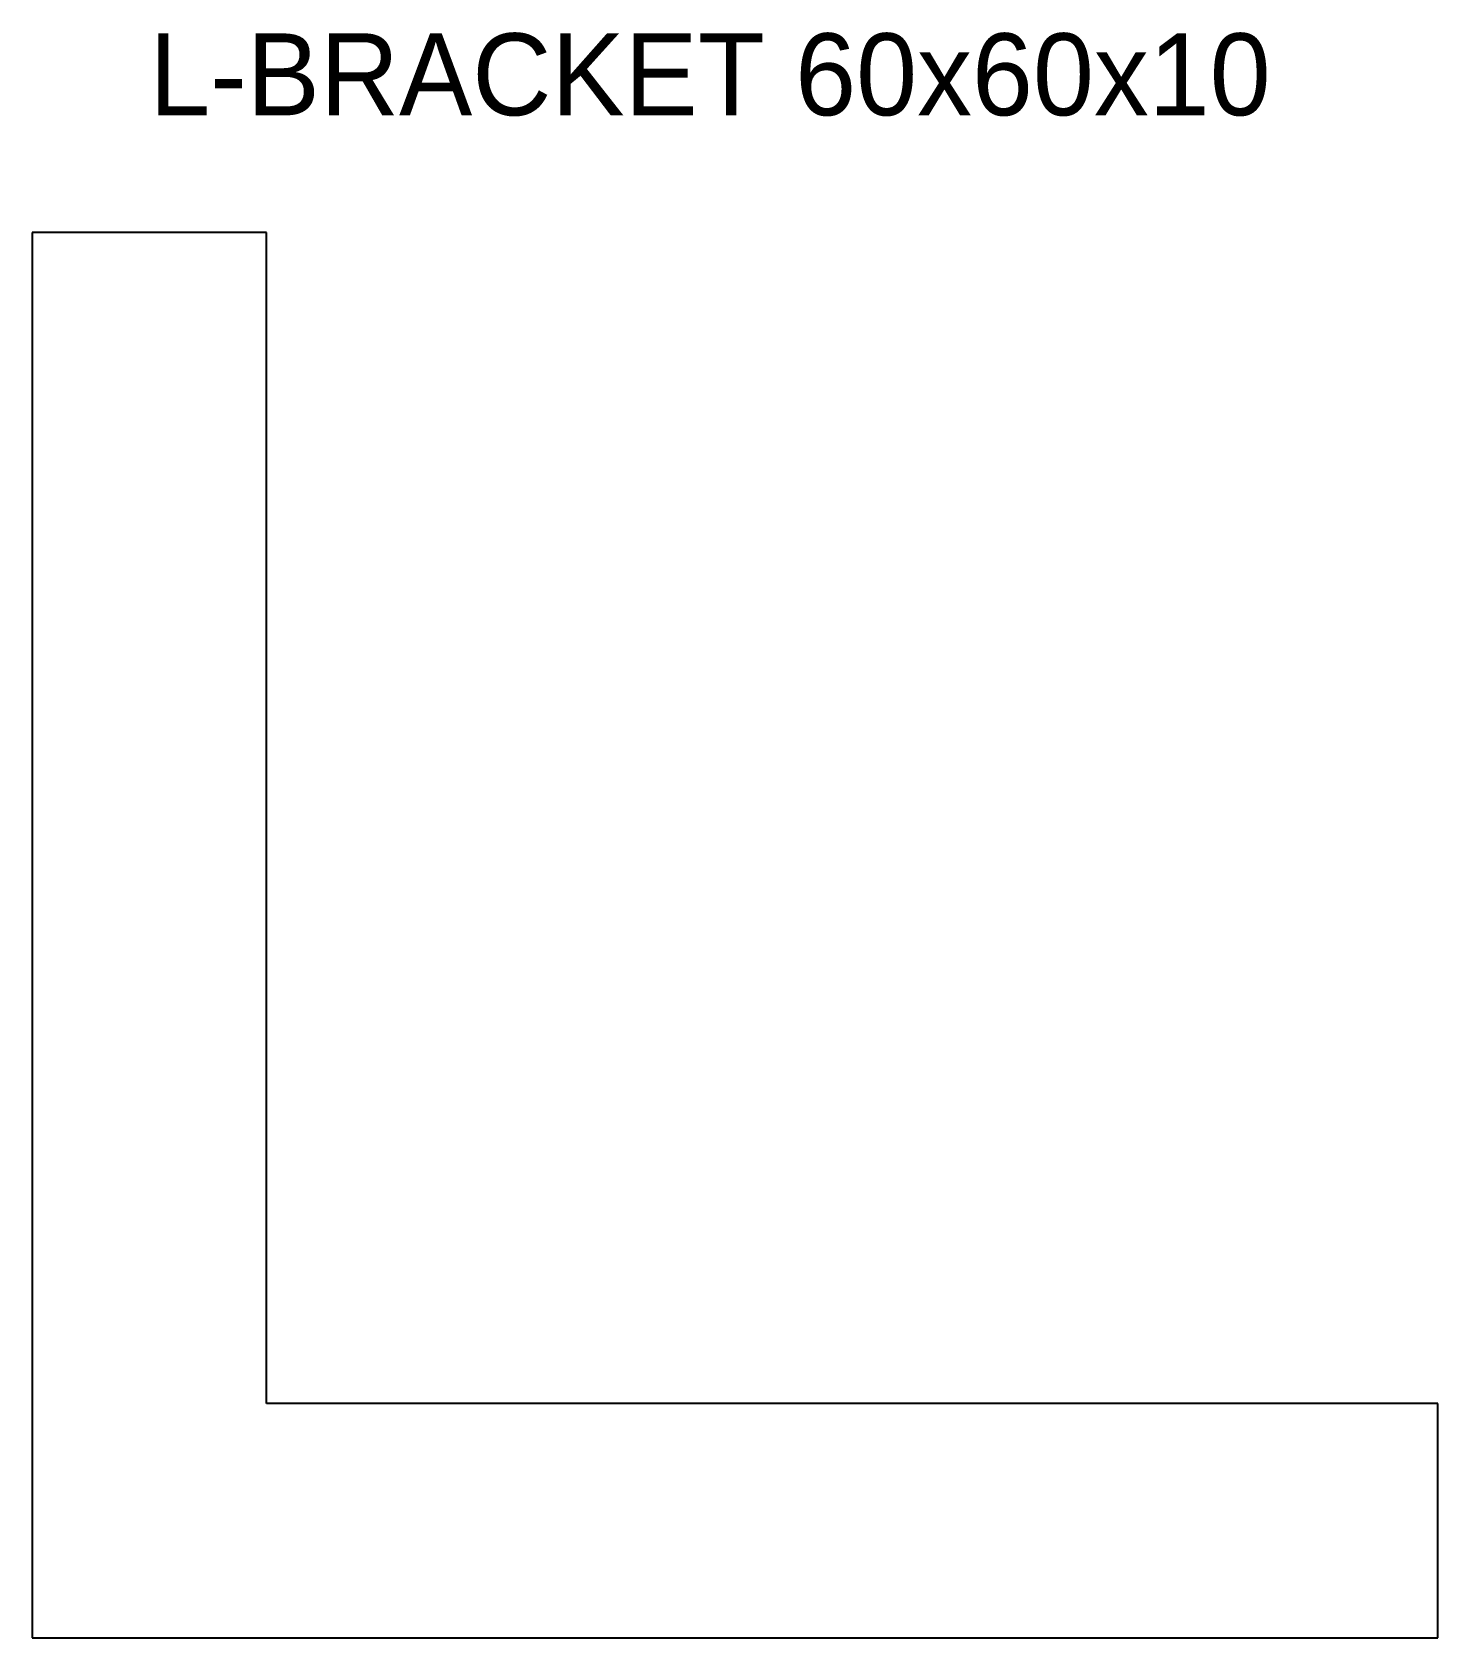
# Model space of a CAD drawing. Header units: millimetres. Extents: x 0 to 60, y 0 to 68.6.
import ezdxf

# ---------------------------------------------------------------- set-up
doc = ezdxf.new("R2010")
doc.units = ezdxf.units.MM

msp = doc.modelspace()

# ---------------------------------------------------------------- linework, layer by layer
for p, q in [((10, 60), (0, 60)), ((0, 60), (0, 0)), ((10, 10), (10, 60)), ((60, 10), (10, 10)), ((60, 0), (60, 10)), ((0, 0), (60, 0))]:
    msp.add_line(p, q)

# ---------------------------------------------------------------- texts
msp.add_text('L-BRACKET 60x60x10', height=3.5).set_placement((5, 65))

doc.saveas('drawing.dxf')
